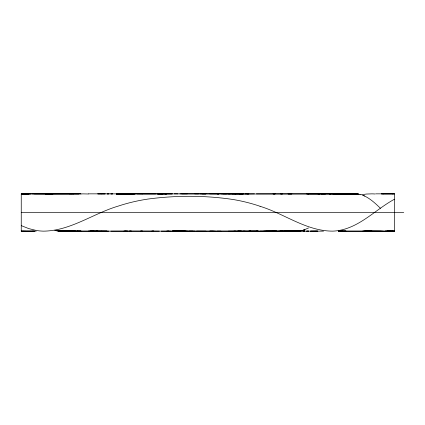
<?xml version="1.0" encoding="UTF-8"?>
<svg xmlns="http://www.w3.org/2000/svg" width="425" height="425" viewBox="0 0 425 425"><rect width="100%" height="100%" fill="white"/><g stroke="black" fill="none" stroke-linecap="round" stroke-linejoin="round"><path stroke-width="0.64" d="M394.421 199.24C376.178 209.148 361.293 225.887 340.313 230.238A47.09 47.09 0 0 1 332.849 231.126C306.425 231.195 284.559 213.796 260.079 206.311M308.592 227.938L302.993 230.371L299.264 231.088L263.813 231.12L323.521 231.147M302.993 230.371L304.858 229.734L301.128 230.823L297.394 231.157L60.435 231.147L54.836 230.403L60.435 231.157L108.943 231.147M360.836 194.793L366.435 194.039L372.029 193.853A50.033 50.033 0 0 1 375.142 194.007M243.286 193.843L239.557 194.007L319.786 193.901L280.606 193.885L282.471 193.848M235.822 194.007L254.479 193.843M241.421 193.997L217.164 193.848L243.286 193.965M265.678 231.147L273.142 231.126L161.187 231.157M172.385 231.078L183.579 231.062L172.385 231.157M179.849 230.993L172.385 231.035M241.421 193.843L239.557 193.906M179.849 231.131L174.25 231.157L185.443 231.083L179.849 231.126L183.579 231.136L181.714 231.136M176.115 231.025L174.25 231.157L176.115 231.094M358.971 194.167L355.236 193.843L330.979 193.885L355.236 193.864L358.971 194.167L355.236 193.843L308.592 193.848L355.236 193.853L360.836 194.602M69.764 231.104L58.565 231.083L73.493 231.046L58.565 231.067L77.228 231.126L56.7 230.839L73.493 231.115M64.164 231.157L58.565 231.014L66.029 231.051L58.565 231.067M155.593 193.869L142.529 193.874L163.057 193.885L88.421 193.848M131.336 193.874L133.2 193.901L116.407 193.981L135.065 193.858L116.407 193.928M345.908 193.896L357.106 193.933L338.443 193.874L357.106 193.922L342.178 193.954L355.236 193.874L344.043 193.885L345.908 193.843M351.507 193.954L357.106 193.933M355.236 193.843L353.372 193.965L357.106 193.949L349.642 193.906L357.106 193.965L353.372 193.938M62.3 231.072L58.565 231.014M289.935 231.035L284.336 231.057L301.128 231.088L280.606 231.157L299.264 231.083M125.736 193.965L131.336 193.943L129.471 193.843M60.435 231.157L62.3 231.051M28.714 193.843L30.579 193.853L21.25 193.88L80.957 193.853L21.25 193.848L21.25 231.152L36.178 231.147M23.115 193.848L21.25 193.954L28.714 193.943L26.849 193.843M118.272 193.954L122.007 193.959L118.272 193.89L120.142 193.843M67.894 231.157L60.435 231.104L71.628 231.157L60.435 231.083L64.164 231.046M297.394 231.046L293.664 231.094L299.264 231.057L293.664 231.115M388.822 231.041L394.421 231.152L338.443 231.152L394.421 231.157L394.421 193.848L375.764 193.843M321.651 193.954L325.385 193.954M94.021 231.046L90.286 231.046M183.579 231.088L192.907 231.157M73.493 231.126L75.358 231.104L60.435 231.051M69.764 231.157L71.628 231.078L66.029 231.152L67.894 231.104M297.394 231.088L293.664 231.041L299.264 231.057L289.935 231.12L299.264 231.041L295.529 231.041M120.142 193.938L116.407 193.981L129.471 193.965M129.471 193.917L131.336 193.864M110.813 231.147L131.336 231.12M386.957 231.142L385.092 231.157L392.557 231.12M52.971 193.843L51.106 193.901L69.764 193.864L32.443 193.848M135.065 193.89L142.529 193.917L136.935 193.885M260.079 231.147L263.813 231.152M125.736 193.843L122.007 193.843L125.736 193.88L123.872 193.853M288.065 231.041L293.664 231.152L291.8 231.051M388.822 231.157L386.957 231.057L394.421 231.152L392.557 231.136M289.935 231.157L293.664 231.152L289.935 231.136L291.8 231.115M161.187 193.885L219.029 193.864L179.849 193.869M23.115 193.88L26.849 193.959L24.979 193.848M220.894 193.874L226.493 193.853M383.228 193.874L392.557 193.869L381.358 193.864L383.228 193.922M194.772 231.126L189.178 231.157M250.75 231.157L258.214 231.11L233.957 231.126L235.822 231.142M278.736 231.142L280.606 231.11M222.764 193.843L232.093 193.912M219.029 193.88L209.7 193.843M256.349 193.869L282.471 193.885M196.642 231.12L205.971 231.157M164.921 193.843L157.457 193.89L172.385 193.869L157.457 193.843M200.372 193.858L205.971 193.853L202.236 193.848M228.358 193.858L230.228 193.843M159.322 231.142L129.471 231.11L131.336 231.152M185.443 231.157L187.313 231.142M213.435 231.152L209.7 231.147L215.3 231.142M217.164 231.157L220.894 231.152M187.313 193.843L181.714 193.858M247.021 193.88L248.885 193.869L245.151 193.843M228.358 231.157L233.957 231.142M21.25 212.5L403.75 212.5M194.772 193.848L198.507 193.858M177.979 193.874L174.25 193.843M381.358 231.157L370.164 231.104L383.228 231.152M353.372 193.858L355.236 193.89M243.286 231.131L245.151 231.152M168.651 231.136L170.521 231.157M52.971 193.874L34.313 193.843M256.349 231.115L258.214 231.157M60.435 231.11L62.3 231.152M289.935 231.067L291.8 231.157M88.421 193.986L82.822 193.874A47.09 47.09 0 0 0 80.957 193.986M286.2 231.035L288.065 231.152M364.565 196.015L362.7 195.213C369.623 197.965 375.153 203.177 380.428 208.277M21.25 225.627L28.714 228.592L36.178 230.44A50.033 50.033 0 0 0 43.642 231.147C70.603 230.786 93.123 213.525 118.272 206.088A178.505 178.505 0 0 1 148.128 199.043C175.934 195.357 204.324 195.314 232.093 199.352A169.766 169.766 0 0 1 260.089 206.29M177.979 231.003L174.25 231.104L177.979 231.003M47.372 193.848L45.507 193.959L49.236 193.949L47.372 193.848M370.164 231.041L366.435 231.051L370.164 231.041M336.579 193.848L334.714 193.954L340.313 193.943L332.849 193.843L338.443 193.965L336.579 193.848M80.957 231.046L77.228 231.035L80.957 231.046M347.772 193.843L344.043 193.848L347.772 193.848M349.642 193.843L347.772 193.933L349.642 193.848M368.3 231.067L362.7 231.142L372.029 231.152L368.3 231.078M325.385 193.843L321.651 193.858L330.979 193.843L325.385 193.843M92.151 231.072L88.421 231.157L94.021 231.142L92.151 231.072M71.628 193.853L69.764 193.938L73.493 193.943L71.628 193.853M345.908 231.062L342.178 231.057L345.908 231.062M394.421 193.848L392.557 193.922L394.421 193.864M23.115 231.078L21.25 231.152L23.115 231.078M286.2 231.083L284.336 231.157L286.2 231.083M51.106 193.843L49.236 193.917L51.106 193.869M366.435 231.083L364.565 231.157L366.435 231.083M24.979 231.083L23.115 231.157L32.443 231.157L24.979 231.126M79.093 193.848L73.493 193.848L79.093 193.874M101.479 193.858L97.75 193.869L105.214 193.869L101.479 193.858M291.8 193.853L288.065 193.869L291.8 193.864M125.736 231.088L123.872 231.147L127.606 231.131L125.736 231.088M316.057 231.083L310.457 231.131L317.921 231.131L316.057 231.094M342.178 193.843L340.313 193.896L344.043 193.943L342.178 193.843M108.943 193.853L107.079 193.901L108.943 193.869M112.678 193.853L110.813 193.901L112.678 193.869M304.858 231.099L302.993 231.147L304.858 231.099M308.592 231.099L306.728 231.147L308.592 231.099M166.786 193.858L164.921 193.901L166.786 193.869M101.479 231.115L95.885 231.099L107.079 231.131L101.479 231.104M250.75 231.099L248.885 231.142L250.75 231.099M235.822 193.896L232.093 193.843L235.822 193.896M153.728 231.115L151.858 231.147L153.728 231.115M342.178 231.136L338.443 231.104L342.178 231.152M168.651 231.12L166.786 231.157L168.651 231.12M282.471 231.142L280.606 231.051L282.471 231.152M334.714 193.843L332.849 193.853L334.714 193.869M276.872 231.147L273.142 231.083L276.872 231.147M135.065 193.858L133.2 193.848L135.065 193.864M319.786 193.853L317.921 193.858L321.651 193.912L319.786 193.843M97.75 231.142L94.021 231.088L97.75 231.152M330.979 193.864L329.115 193.848L330.979 193.858M241.421 231.142L237.687 231.126L241.421 231.157M275.007 193.901L273.142 193.869L275.007 193.901M142.529 231.131L140.664 231.099L142.529 231.142M241.421 193.896L239.557 193.843L241.421 193.917M176.115 231.157L174.25 231.003L176.115 231.157M34.313 231.136L32.443 231.078L34.313 231.152M308.592 193.933L306.728 193.858L308.592 193.933M120.142 193.943L118.272 193.843L120.142 193.959"/></g></svg>
